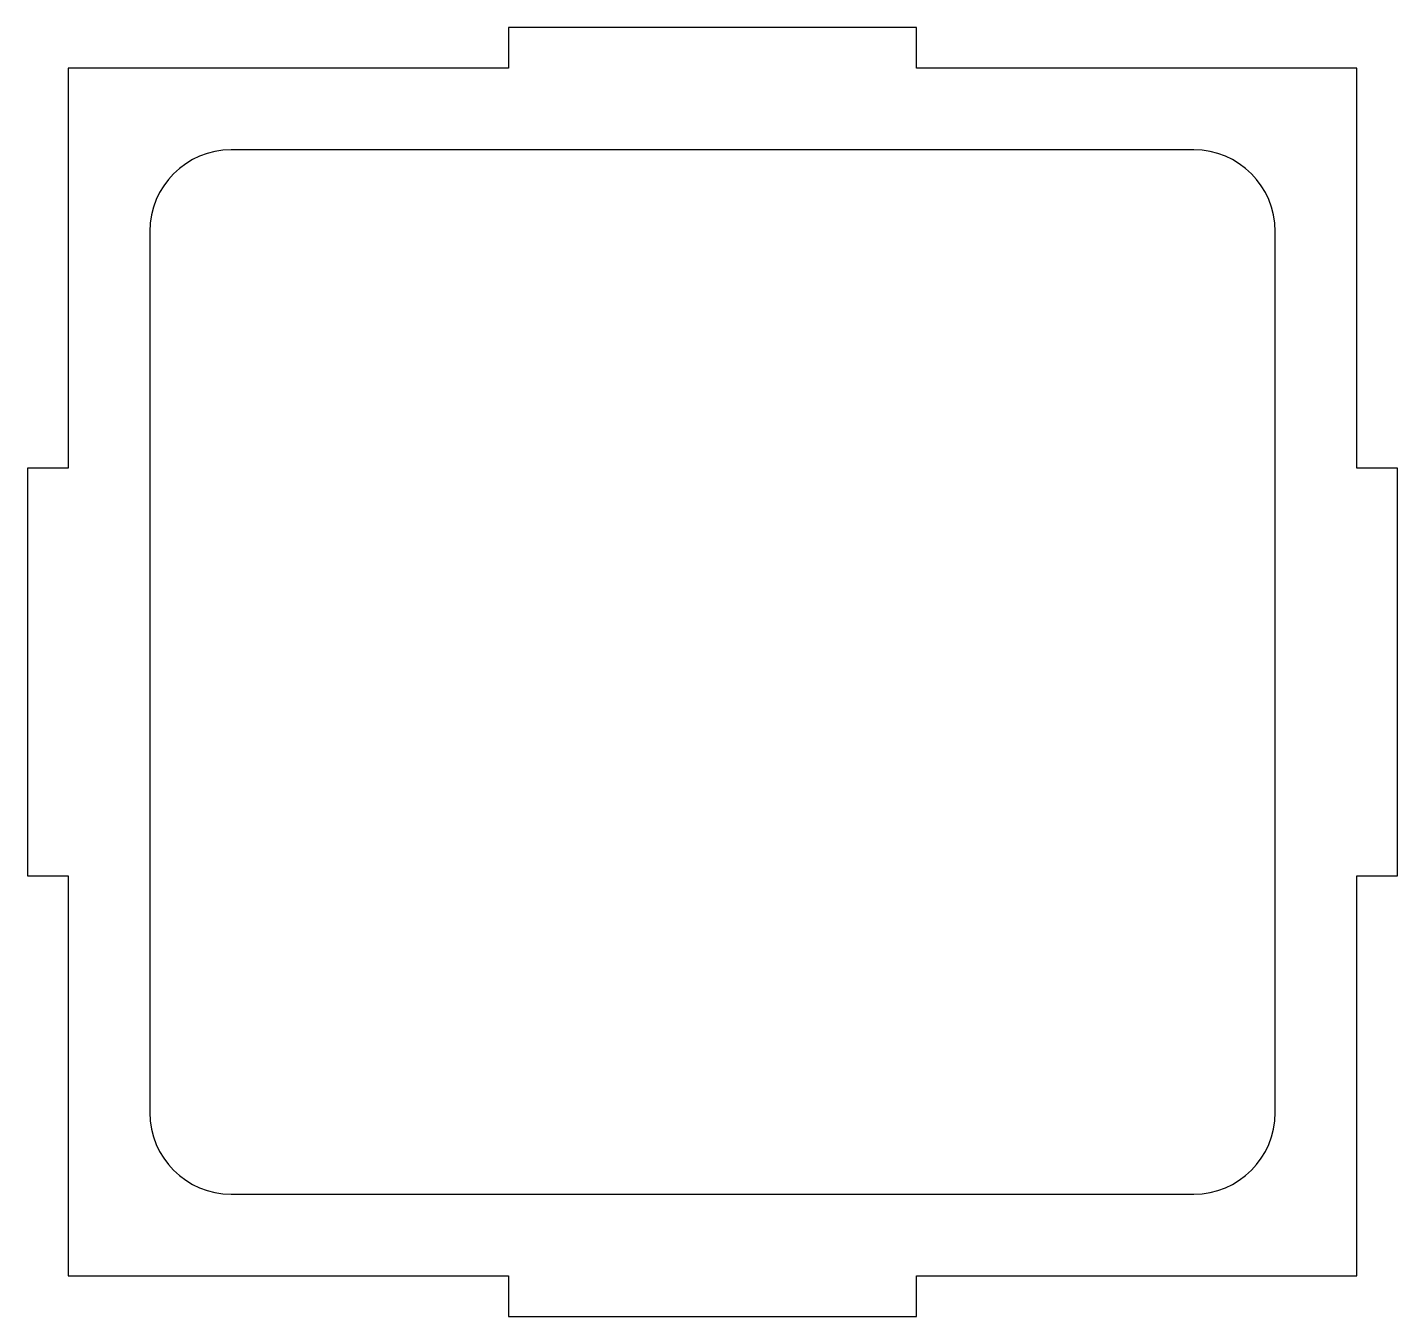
# Model space of a CAD drawing. Header units: millimetres. Extents: x -84 to 84, y -79 to 79.
import ezdxf

# ---------------------------------------------------------------- set-up
doc = ezdxf.new("R2010")
doc.units = ezdxf.units.MM

msp = doc.modelspace()

# ---------------------------------------------------------------- linework, layer by layer
at = {"color": 7, "linetype": 'Continuous', "lineweight": 25}
for p, q in [((-25, 79), (-25, 74)), ((25, 79), (-25, 79)), ((25, 74), (25, 79)), ((-25, 74), (-79, 74)), ((-79, 74), (-79, 25)), ((79, 74), (25, 74)), ((79, 25), (79, 74)), ((59, 64), (-59, 64)), ((-69, 54), (-69, -54)), ((69, -54), (69, 54)), ((-84, 25), (-84, -25)), ((-79, 25), (-84, 25)), ((84, 25), (79, 25)), ((84, -25), (84, 25)), ((-84, -25), (-79, -25)), ((-79, -25), (-79, -74)), ((79, -25), (84, -25)), ((79, -74), (79, -25)), ((-59, -64), (59, -64)), ((-79, -74), (-25, -74)), ((-25, -74), (-25, -79)), ((25, -79), (25, -74)), ((25, -74), (79, -74)), ((-25, -79), (25, -79))]:
    msp.add_line(p, q, dxfattribs=at)
for centre, start, end in [((-59, 54), 90, 180), ((59, 54), 0, 90), ((-59, -54), 180, 270), ((59, -54), 270, 0)]:
    msp.add_arc(centre, 10, start, end, dxfattribs=at)

doc.saveas('drawing.dxf')
